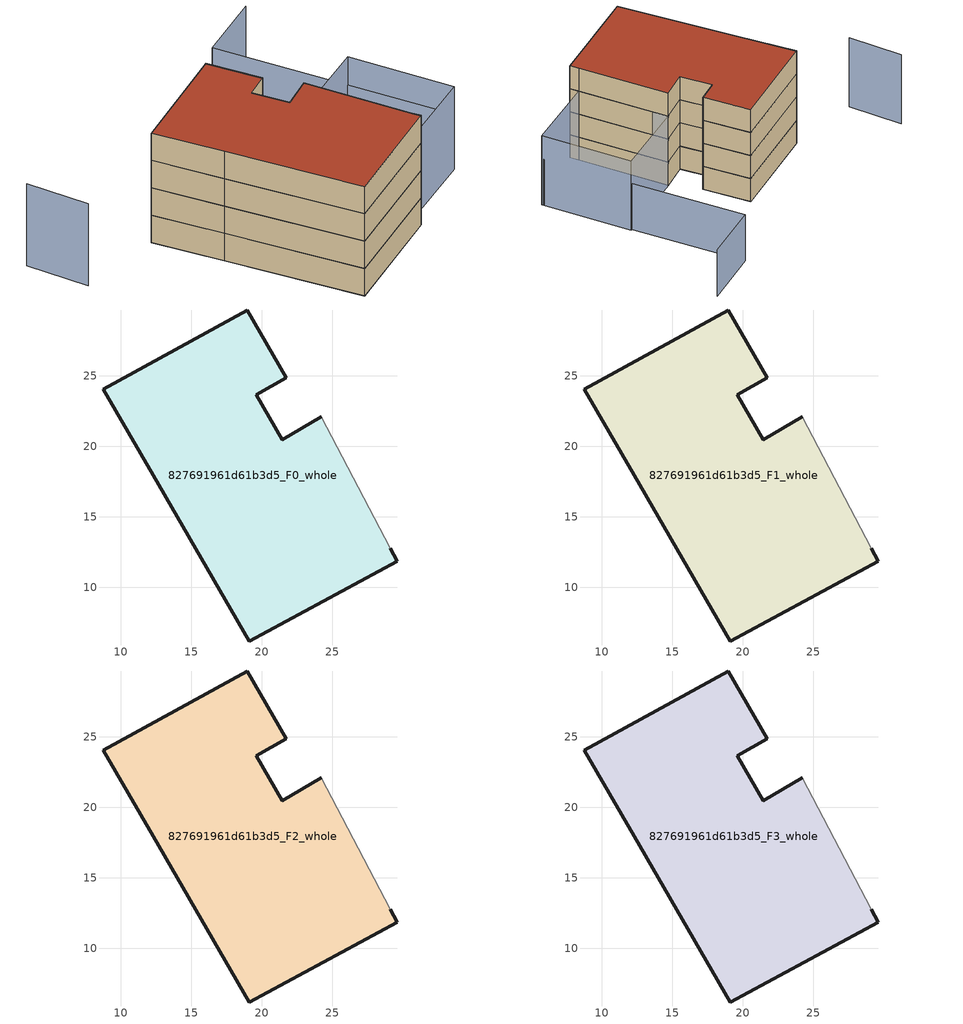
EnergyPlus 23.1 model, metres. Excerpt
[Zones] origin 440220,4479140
827691961d61b3d5_F0_whole
 floor ground (EU_floor_Construction): 29.6,11.85 29.09,12.77 24.22,22.1 21.46,20.44 19.6,23.63 21.71,24.85 18.97,29.66 8.75,24.04 12.29,17.93 19.11,6.19 z0
 wall outside (EU_wall_Construction): 29.09,12.77 29.6,11.85 19.11,6.19 12.29,17.93 8.75,24.04 18.97,29.66 21.71,24.85 19.6,23.63 21.46,20.44 24.22,22.1 z0:3
 wall adiabatic (EU_wall_Construction): 24.22,22.1 29.09,12.77 z0:3
827691961d61b3d5_F1_whole
 floor to 827691961d61b3d5_F0_whole (EU_floor_Construction): 29.6,11.85 29.09,12.77 24.22,22.1 21.45,20.44 19.6,23.63 21.71,24.85 18.97,29.66 8.75,24.04 12.29,17.93 19.11,6.19 z3
 wall outside (EU_wall_Construction): 29.09,12.77 29.6,11.85 19.11,6.19 12.29,17.93 8.75,24.04 18.97,29.66 21.71,24.85 19.6,23.63 21.46,20.44 24.22,22.1 z3:6
 wall adiabatic (EU_wall_Construction): 24.22,22.1 29.09,12.77 z3:6
827691961d61b3d5_F2_whole
 floor to 827691961d61b3d5_F1_whole (EU_floor_Construction): 29.6,11.85 29.09,12.77 24.22,22.1 21.45,20.44 19.6,23.63 21.71,24.85 18.97,29.66 8.75,24.04 12.29,17.93 19.11,6.19 z6
 wall outside (EU_wall_Construction): 29.09,12.77 29.6,11.85 19.11,6.19 12.29,17.93 8.75,24.04 18.97,29.66 21.71,24.85 19.6,23.63 21.46,20.44 24.22,22.1 z6:9
 wall adiabatic (EU_wall_Construction): 24.22,22.1 29.09,12.77 z6:9
827691961d61b3d5_F3_whole
 floor to 827691961d61b3d5_F2_whole (EU_floor_Construction): 29.6,11.85 29.09,12.77 24.22,22.1 21.45,20.44 19.6,23.63 21.71,24.85 18.97,29.66 8.75,24.04 12.29,17.93 19.11,6.19 z9
 wall outside (EU_wall_Construction): 29.09,12.77 29.6,11.85 19.11,6.19 12.29,17.93 8.75,24.04 18.97,29.66 21.71,24.85 19.6,23.63 21.46,20.44 24.22,22.1 z9:12
 wall adiabatic (EU_wall_Construction): 24.22,22.1 29.09,12.77 z9:12
 roof outside (EU_roof_Construction): 21.71,24.85 19.6,23.63 21.46,20.44 24.22,22.1 29.09,12.77 29.6,11.85 19.11,6.19 12.29,17.93 8.75,24.04 18.97,29.66 z12
shading: -2.22,27.82 0.36,22.11 / 29.09,12.77 24.22,22.1 / 24.22,22.1 32.18,26.25 / 32.18,26.25 37.05,16.92 / 37.05,16.92 29.09,12.77 z0:9; 36.95,17.1 25.84,37.9 / 25.84,37.9 32.03,41.21 z0:6
[Building]
EU S2 Campaign: North Axis=0; Terrain=City; Solar Distribution=FullExterior
[Site:Location]
Madrid: Latitude=40.5; Longitude=-3.5; Time Zone=1; Elevation=609
[SizingPeriod:WeatherFileDays]
AnnualSizingPeriod: Begin Month=1; Begin Day of Month=1; End Month=12; End Day of Month=31; Day of Week for Start Day=Monday; Use Weather File Daylight Saving Period=No; Use Weather File Rain and Snow Indicators=No
[MATERIAL]
EU_InternalMass_Material: Roughness=MediumRough; Thickness=0.1; Conductivity=1; Density=1800; Specific Heat=900; Thermal Absorptance=0.9; Solar Absorptance=0.7; Visible Absorptance=0.7
[MATERIAL:NOMASS] Roughness=MediumRough; Thermal Absorptance=0.9; Solar Absorptance=0.7; Visible Absorptance=0.7
Name | Thermal Resistance
EU_wall_NoMass | 1.60022
EU_roof_NoMass | 1.57597
EU_floor_NoMass | 0.470652
[CONSTRUCTION]
EU_wall_Construction: EU_wall_NoMass
EU_roof_Construction: EU_roof_NoMass
EU_floor_Construction: EU_floor_NoMass
EU_InternalMass_Construction: EU_InternalMass_Material
[ZONE] Type=1; Multiplier=1; Ceiling Height=autocalculate; Floor Area=autocalculate; Part of Total Floor Area=Yes
Name | Volume
827691961d61b3d5_F0_whole | 712.913
827691961d61b3d5_F1_whole; 827691961d61b3d5_F2_whole; 827691961d61b3d5_F3_whole | 712.912
[INTERNALMASS] Construction=EU_InternalMass_Construction; Surface Area=237.632
Name | Zone or ZoneList
827691961d61b3d5_F0_whole_EU_InternalMass | 827691961d61b3d5_F0_whole
827691961d61b3d5_F1_whole_EU_InternalMass | 827691961d61b3d5_F1_whole
827691961d61b3d5_F2_whole_EU_InternalMass | 827691961d61b3d5_F2_whole
827691961d61b3d5_F3_whole_EU_InternalMass | 827691961d61b3d5_F3_whole
[OTHEREQUIPMENT] Fuel Type=Electricity; Design Level Calculation Method=Watts/Area; Power per Zone Floor Area=1; Fraction Latent=0; Fraction Radiant=0; Fraction Lost=0; Carbon Dioxide Generation Rate=0; EndUse Subcategory=EU_Step8_InternalGains
Name | Zone or ZoneList or Space or SpaceList | Schedule
EU_Step8_InternalGain_827691961d61b3d5_F0_whole_f000 | 827691961d61b3d5_F0_whole | EU_Step8_GainSchedule_827691961d61b3d5_F0_whole_f000
EU_Step8_InternalGain_827691961d61b3d5_F1_whole_f000 | 827691961d61b3d5_F1_whole | EU_Step8_GainSchedule_827691961d61b3d5_F1_whole_f000
EU_Step8_InternalGain_827691961d61b3d5_F2_whole_f000 | 827691961d61b3d5_F2_whole | EU_Step8_GainSchedule_827691961d61b3d5_F2_whole_f000
EU_Step8_InternalGain_827691961d61b3d5_F3_whole_f000 | 827691961d61b3d5_F3_whole | EU_Step8_GainSchedule_827691961d61b3d5_F3_whole_f000
[ZONEVENTILATION:DESIGNFLOWRATE] Schedule=EU_AlwaysOn; Design Flow Rate Calculation Method=AirChanges/Hour; Air Changes per Hour=0.480704; Ventilation Type=Natural; Fan Pressure Rise=0; Fan Total Efficiency=1; Constant Term Coefficient=1; Temperature Term Coefficient=0; Velocity Term Coefficient=0; Velocity Squared Term Coefficient=0; Minimum Indoor Temperature=-100; Maximum Indoor Temperature=100; Delta Temperature=-100; Minimum Outdoor Temperature=-100; Maximum Outdoor Temperature=100; Maximum Wind Speed=40
Name | Zone or ZoneList or Space or SpaceList
EU_ConstantAir_827691961d61b3d5_F0_whole | 827691961d61b3d5_F0_whole
EU_ConstantAir_827691961d61b3d5_F1_whole | 827691961d61b3d5_F1_whole
EU_ConstantAir_827691961d61b3d5_F2_whole | 827691961d61b3d5_F2_whole
EU_ConstantAir_827691961d61b3d5_F3_whole | 827691961d61b3d5_F3_whole
[HVACTEMPLATE:THERMOSTAT] Constant Heating Setpoint=20; Constant Cooling Setpoint=50
EU_HeatOnly_827691961d61b3d5_F0_whole; EU_HeatOnly_827691961d61b3d5_F1_whole; EU_HeatOnly_827691961d61b3d5_F2_whole; EU_HeatOnly_827691961d61b3d5_F3_whole
[HVACTEMPLATE:ZONE:IDEALLOADSAIRSYSTEM] System Availability Schedule=EU_AlwaysOn; Maximum Heating Supply Air Temperature=50; Minimum Cooling Supply Air Temperature=13; Maximum Heating Supply Air Humidity Ratio=0.0156; Minimum Cooling Supply Air Humidity Ratio=0.0077; Heating Limit=NoLimit; Cooling Limit=NoLimit; Heating Availability Schedule=EU_AlwaysOn; Cooling Availability Schedule=EU_CoolingOff; Dehumidification Control Type=ConstantSensibleHeatRatio; Cooling Sensible Heat Ratio=0.7; Dehumidification Setpoint=60; Humidification Control Type=None; Humidification Setpoint=30; Outdoor Air Method=None; Outdoor Air Flow Rate per Person=0.00944; Outdoor Air Flow Rate per Zone Floor Area=0; Outdoor Air Flow Rate per Zone=0; Demand Controlled Ventilation Type=None; Outdoor Air Economizer Type=NoEconomizer; Heat Recovery Type=None; Sensible Heat Recovery Effectiveness=0.7; Latent Heat Recovery Effectiveness=0.65
Name | Template Thermostat
827691961d61b3d5_F0_whole | EU_HeatOnly_827691961d61b3d5_F0_whole
827691961d61b3d5_F1_whole | EU_HeatOnly_827691961d61b3d5_F1_whole
827691961d61b3d5_F2_whole | EU_HeatOnly_827691961d61b3d5_F2_whole
827691961d61b3d5_F3_whole | EU_HeatOnly_827691961d61b3d5_F3_whole
[SIZING:ZONE] Zone Cooling Design Supply Air Temperature Input Method=SupplyAirTemperature; Zone Cooling Design Supply Air Temperature=13; Zone Heating Design Supply Air Temperature Input Method=SupplyAirTemperature; Zone Heating Design Supply Air Temperature=50; Zone Cooling Design Supply Air Humidity Ratio=0.008; Zone Heating Design Supply Air Humidity Ratio=0.008; Cooling Design Air Flow Method=DesignDay; Cooling Design Air Flow Rate=0; Cooling Minimum Air Flow per Zone Floor Area=0.000762; Cooling Minimum Air Flow=0; Cooling Minimum Air Flow Fraction=0.2; Heating Design Air Flow Method=DesignDay; Heating Design Air Flow Rate=0; Heating Maximum Air Flow per Zone Floor Area=0.002032; Heating Maximum Air Flow=0.141576; Heating Maximum Air Flow Fraction=0.3; Account for Dedicated Outdoor Air System=No; Dedicated Outdoor Air System Control Strategy=NeutralSupplyAir; Dedicated Outdoor Air Low Setpoint Temperature for Design=autosize; Dedicated Outdoor Air High Setpoint Temperature for Design=autosize; Zone Load Sizing Method=Sensible Load Only No Latent Load; Zone Latent Cooling Design Supply Air Humidity Ratio Input Method=HumidityRatioDifference; Zone Cooling Design Supply Air Humidity Ratio Difference=0.005; Zone Latent Heating Design Supply Air Humidity Ratio Input Method=HumidityRatioDifference; Zone Humidification Design Supply Air Humidity Ratio Difference=0.005
827691961d61b3d5_F0_whole; 827691961d61b3d5_F1_whole; 827691961d61b3d5_F2_whole; 827691961d61b3d5_F3_whole
[SCHEDULE:CONSTANT]
Name | Hourly Value
EU_AlwaysOn | 1
EU_CoolingOff | 0
[SCHEDULE:FILE] Column Number=1; Rows to Skip at Top=0; Number of Hours of Data=8760; Column Separator=Comma; Interpolate to Timestep=No; Minutes per Item=60; Adjust Schedule for Daylight Savings=Yes
Name | File
EU_Step8_GainSchedule_827691961d61b3d5_F0_whole_f000 | ../../schedules/827691961d61b3d5/827691961d61b3d5_F0_whole_f000_gain.csv
EU_Step8_GainSchedule_827691961d61b3d5_F1_whole_f000 | ../../schedules/827691961d61b3d5/827691961d61b3d5_F1_whole_f000_gain.csv
EU_Step8_GainSchedule_827691961d61b3d5_F2_whole_f000 | ../../schedules/827691961d61b3d5/827691961d61b3d5_F2_whole_f000_gain.csv
EU_Step8_GainSchedule_827691961d61b3d5_F3_whole_f000 | ../../schedules/827691961d61b3d5/827691961d61b3d5_F3_whole_f000_gain.csv
